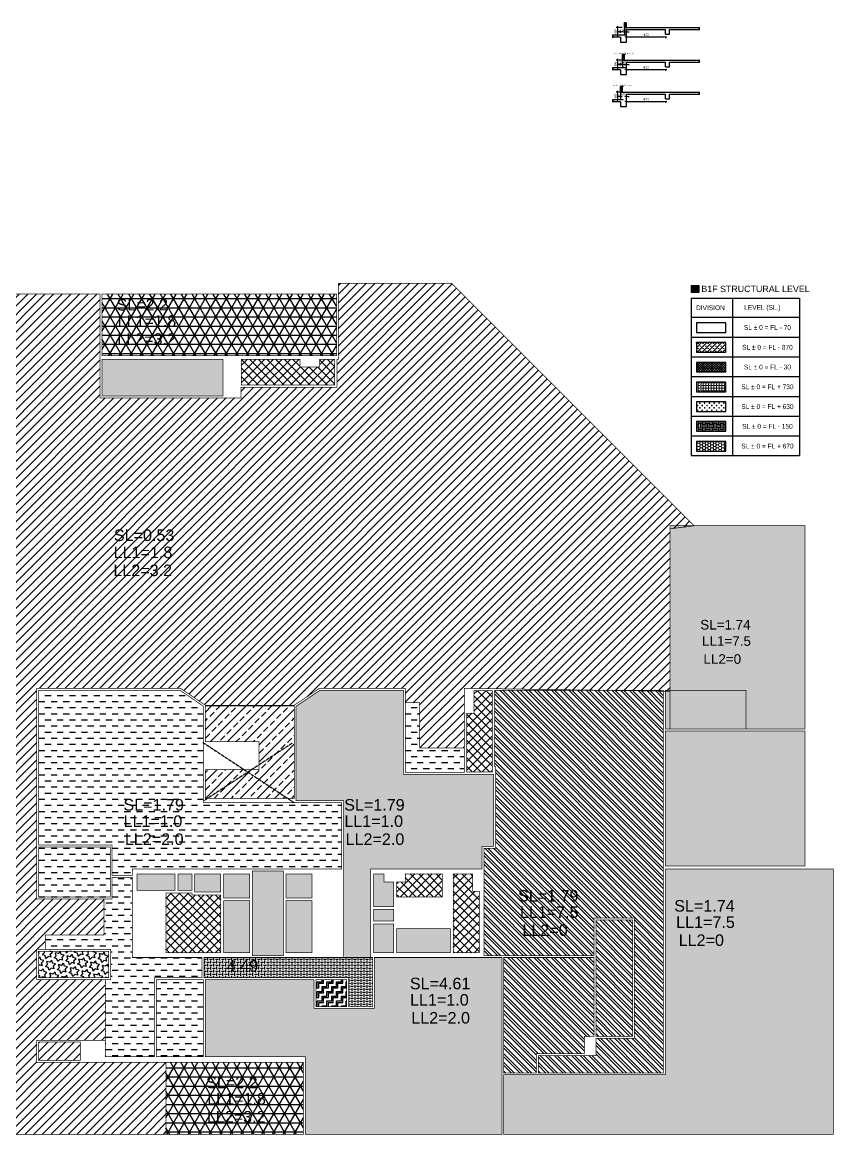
# Model space of a CAD drawing. Header units: millimetres. Extents: x -399213 to 265804, y -9748 to 250638.
# Drawn here: x 130259 to 214694, y 665 to 116370 of the extents above; entities that cross this region are included whole.
import ezdxf
from ezdxf.enums import TextEntityAlignment as Align

# ---------------------------------------------------------------- set-up
doc = ezdxf.new("R2010")
doc.units = ezdxf.units.MM
doc.header["$MEASUREMENT"] = 0
doc.set_wipeout_variables(frame=1)
doc.header["$PDMODE"] = 1
doc.linetypes.add('DASHED', pattern=[19.05, 12.7, -6.35])
for name, color, linetype, lineweight in [('$0$NDC_S_THIN LINE', 7, 'Continuous', 20), ('NDC_FRAME', 7, 'Continuous', 20), ('NDC_S_DIM', 1, 'Continuous', 15), ('NDC_S_VN TEXT', 7, 'Continuous', 20)]:
    doc.layers.add(name, color=color, linetype=linetype, lineweight=lineweight)
doc.layers.add('2020-08-28', color=230, linetype='Continuous', plot=False)
for name, color, linetype in [('2020-11-30 check kien tr va ket cau', 230, 'Continuous'), ('A-SYM', 7, 'Continuous'), ('FOOTING BOTTOM LEVEL$0$@ SL+100 EL-1.3', 11, 'Continuous'), ('FOOTING BOTTOM LEVEL$0$@ SL+300 EL-1.1', 41, 'Continuous')]:
    doc.layers.add(name, color=color, linetype=linetype)
doc.layers.add('F_fire compartment', color=7, linetype='DASHED', true_color=0x0000c2)
doc.styles.add('FOOTING BOTTOM LEVEL$0$AREA MENSURATION$0$Style-Arial', font='arial.ttf')
doc.styles.add('NDC_ARIAL', font='arial.ttf', dxfattribs={"width": 0.85})
doc.styles.add('NDC_DIM', font='', dxfattribs={"width": 0.75})
doc.styles.get("Standard").update_dxf_attribs({"font": 'arial.ttf'})
doc.styles.get('NDC_DIM').set_extended_font_data('Dotum')
doc.dimstyles.new('NDC_dim_100', dxfattribs={"dimscale": 100, "dimtxt": 2.2, "dimasz": 1.5, "dimexe": 1.5, "dimexo": 2.5, "dimgap": 1, "dimtad": 1, "dimdec": 0, "dimzin": 0, "dimdsep": 46, "dimtxsty": 'NDC_DIM', "dimblk": 'DIMMARK', "dimcen": 0.09, "dimdle": 1.2, "dimclrd": 1, "dimclre": 1, "dimclrt": 3, "dimadec": 0, "dimazin": 0, "dimtfac": 1, "dimtdec": 0, "dimtix": 1, "dimtofl": 0, "dimtmove": 0, "dimatfit": 3, "dimfxl": 0, "dimtolj": 1, "dimtzin": 0, "dimarcsym": 0})
pattern_1 = [(45, (-645889.44, -28571.2), (-449.0128, 449.0128), [])]
pattern_2 = [(0, (-645889.44, -28571.2), (635, 635), [635, -635])]

# ---------------------------------------------------------------- blocks, each defined once
blk = doc.blocks.new('DIMMARK')
at = {"layer": 'NDC_S_DIM', "color": 1}
blk.add_line((-1.5, 0), (1, 0), dxfattribs=at)
at = {"layer": 'NDC_S_DIM', "color": 2, "const_width": 0.1}
blk.add_lwpolyline([(-0.42, -0.42), (0.42, 0.42)], dxfattribs=at)
blk = doc.blocks.new('*D228')
at = {"color": 1, "lineweight": -2, "transparency": 16777216}
for p, q in [((192364, 115371), (192214, 115371)), ((192514, 115263), (192514, 115521)), ((192914, 115263), (192914, 115521)), ((193064, 115371), (193214, 115371))]:
    blk.add_line(p, q, dxfattribs=at)
at = {"layer": 'Defpoints', "color": 0, "transparency": 16777216}
for p in [(192514, 115013), (192914, 115371), (192914, 115013)]:
    blk.add_point(p, dxfattribs=at)
at = {"color": 1, "lineweight": -2, "transparency": 16777216, "xscale": 150, "yscale": 150, "zscale": 150}
blk.add_blockref('DIMMARK', (192514, 115371), dxfattribs=at)
at = {"color": 1, "lineweight": -2, "transparency": 16777216, "xscale": 150, "yscale": 150, "zscale": 150, "rotation": 180}
blk.add_blockref('DIMMARK', (192914, 115371), dxfattribs=at)
at = {"color": 3, "transparency": 16777216, "insert": (192714, 115581), "char_height": 220, "attachment_point": 5, "style": 'NDC_DIM'}
blk.add_mtext('\\A1;400', dxfattribs=at)
blk = doc.blocks.new('*D229')
at = {"color": 1, "lineweight": -2, "transparency": 16777216}
for p, q in [((192764, 115371), (192614, 115371)), ((192914, 115263), (192914, 115521)), ((193114, 115263), (193114, 115521)), ((193264, 115371), (193414, 115371))]:
    blk.add_line(p, q, dxfattribs=at)
at = {"layer": 'Defpoints', "color": 0, "transparency": 16777216}
for p in [(192914, 115013), (193114, 115371), (193114, 115013)]:
    blk.add_point(p, dxfattribs=at)
at = {"color": 1, "lineweight": -2, "transparency": 16777216, "xscale": 150, "yscale": 150, "zscale": 150}
blk.add_blockref('DIMMARK', (192914, 115371), dxfattribs=at)
at = {"color": 1, "lineweight": -2, "transparency": 16777216, "xscale": 150, "yscale": 150, "zscale": 150, "rotation": 180}
blk.add_blockref('DIMMARK', (193114, 115371), dxfattribs=at)
at = {"color": 3, "transparency": 16777216, "insert": (193014, 115581), "char_height": 220, "attachment_point": 5, "style": 'NDC_DIM'}
blk.add_mtext('\\A1;200', dxfattribs=at)
blk = doc.blocks.new('*D230')
at = {"color": 1, "lineweight": -2, "transparency": 16777216}
for p, q in [((192664, 115813), (192049, 115813)), ((192664, 115013), (192049, 115013)), ((192199, 115663), (192199, 115163))]:
    blk.add_line(p, q, dxfattribs=at)
at = {"layer": 'Defpoints', "color": 0, "transparency": 16777216}
for p in [(192914, 115813), (192199, 115013), (192914, 115013)]:
    blk.add_point(p, dxfattribs=at)
at = {"color": 1, "lineweight": -2, "transparency": 16777216, "xscale": 150, "yscale": 150, "zscale": 150}
for p, rotation in [((192199, 115813), 90), ((192199, 115013), 270)]:
    blk.add_blockref('DIMMARK', p, dxfattribs=dict(at, rotation=rotation))
at = {"color": 3, "transparency": 16777216, "insert": (191989, 115413), "char_height": 220, "attachment_point": 5, "rotation": 90, "style": 'NDC_DIM'}
blk.add_mtext('\\A1;800', dxfattribs=at)
blk = doc.blocks.new('*D231')
at = {"color": 1, "lineweight": -2, "transparency": 16777216}
for p, q in [((193114, 114849), (193114, 114699)), ((193264, 114849), (197039, 114849)), ((197189, 114863), (197189, 114699))]:
    blk.add_line(p, q, dxfattribs=at)
at = {"layer": 'Defpoints', "color": 0, "transparency": 16777216}
for p in [(193114, 115013), (197189, 115113), (197189, 114849)]:
    blk.add_point(p, dxfattribs=at)
at = {"color": 1, "lineweight": -2, "transparency": 16777216, "xscale": 150, "yscale": 150, "zscale": 150, "rotation": 180}
blk.add_blockref('DIMMARK', (193114, 114849), dxfattribs=at)
at = {"color": 1, "lineweight": -2, "transparency": 16777216, "xscale": 150, "yscale": 150, "zscale": 150}
blk.add_blockref('DIMMARK', (197189, 114849), dxfattribs=at)
at = {"color": 3, "transparency": 16777216, "insert": (195151, 115059), "char_height": 220, "attachment_point": 5, "style": 'NDC_DIM'}
blk.add_mtext('\\A1;4075', dxfattribs=at)
blk = doc.blocks.new('*D232')
at = {"color": 1, "lineweight": -2, "transparency": 16777216}
for p, q in [((192364, 111979), (192214, 111979)), ((192514, 111871), (192514, 112129)), ((192714, 111871), (192714, 112129)), ((192864, 111979), (193014, 111979))]:
    blk.add_line(p, q, dxfattribs=at)
at = {"layer": 'Defpoints', "color": 0, "transparency": 16777216}
for p in [(192514, 111621), (192714, 111979), (192714, 111621)]:
    blk.add_point(p, dxfattribs=at)
at = {"color": 1, "lineweight": -2, "transparency": 16777216, "xscale": 150, "yscale": 150, "zscale": 150}
blk.add_blockref('DIMMARK', (192514, 111979), dxfattribs=at)
at = {"color": 1, "lineweight": -2, "transparency": 16777216, "xscale": 150, "yscale": 150, "zscale": 150, "rotation": 180}
blk.add_blockref('DIMMARK', (192714, 111979), dxfattribs=at)
at = {"color": 3, "transparency": 16777216, "insert": (192614, 112189), "char_height": 220, "attachment_point": 5, "style": 'NDC_DIM'}
blk.add_mtext('\\A1;200', dxfattribs=at)
blk = doc.blocks.new('*D233')
at = {"color": 1, "lineweight": -2, "transparency": 16777216}
for p, q in [((192564, 111979), (192414, 111979)), ((192714, 111871), (192714, 112129)), ((193114, 111871), (193114, 112129)), ((193264, 111979), (193414, 111979))]:
    blk.add_line(p, q, dxfattribs=at)
at = {"layer": 'Defpoints', "color": 0, "transparency": 16777216}
for p in [(192714, 111621), (193114, 111979), (193114, 111621)]:
    blk.add_point(p, dxfattribs=at)
at = {"color": 1, "lineweight": -2, "transparency": 16777216, "xscale": 150, "yscale": 150, "zscale": 150}
blk.add_blockref('DIMMARK', (192714, 111979), dxfattribs=at)
at = {"color": 1, "lineweight": -2, "transparency": 16777216, "xscale": 150, "yscale": 150, "zscale": 150, "rotation": 180}
blk.add_blockref('DIMMARK', (193114, 111979), dxfattribs=at)
at = {"color": 3, "transparency": 16777216, "insert": (192914, 112189), "char_height": 220, "attachment_point": 5, "style": 'NDC_DIM'}
blk.add_mtext('\\A1;400', dxfattribs=at)
blk = doc.blocks.new('*D234')
at = {"color": 1, "lineweight": -2, "transparency": 16777216}
for p, q in [((192664, 112421), (192049, 112421)), ((192199, 112271), (192199, 111771)), ((192799, 111621), (192049, 111621))]:
    blk.add_line(p, q, dxfattribs=at)
at = {"layer": 'Defpoints', "color": 0, "transparency": 16777216}
for p in [(192914, 112421), (192199, 111621), (193114, 111621)]:
    blk.add_point(p, dxfattribs=at)
at = {"color": 1, "lineweight": -2, "transparency": 16777216, "xscale": 150, "yscale": 150, "zscale": 150}
for p, rotation in [((192199, 112421), 90), ((192199, 111621), 270)]:
    blk.add_blockref('DIMMARK', p, dxfattribs=dict(at, rotation=rotation))
at = {"color": 3, "transparency": 16777216, "insert": (191989, 112021), "char_height": 220, "attachment_point": 5, "rotation": 90, "style": 'NDC_DIM'}
blk.add_mtext('\\A1;800', dxfattribs=at)
blk = doc.blocks.new('*D235')
at = {"color": 1, "lineweight": -2, "transparency": 16777216}
for p, q in [((193114, 111457), (193114, 111307)), ((193264, 111457), (197039, 111457)), ((197189, 111471), (197189, 111307))]:
    blk.add_line(p, q, dxfattribs=at)
at = {"layer": 'Defpoints', "color": 0, "transparency": 16777216}
for p in [(193114, 111621), (197189, 111721), (197189, 111457)]:
    blk.add_point(p, dxfattribs=at)
at = {"color": 1, "lineweight": -2, "transparency": 16777216, "xscale": 150, "yscale": 150, "zscale": 150, "rotation": 180}
blk.add_blockref('DIMMARK', (193114, 111457), dxfattribs=at)
at = {"color": 1, "lineweight": -2, "transparency": 16777216, "xscale": 150, "yscale": 150, "zscale": 150}
blk.add_blockref('DIMMARK', (197189, 111457), dxfattribs=at)
at = {"color": 3, "transparency": 16777216, "insert": (195151, 111667), "char_height": 220, "attachment_point": 5, "style": 'NDC_DIM'}
blk.add_mtext('\\A1;4075', dxfattribs=at)
blk = doc.blocks.new('*D236')
at = {"color": 1, "lineweight": -2, "transparency": 16777216}
for p, q in [((192514, 108553), (192514, 108810)), ((193114, 108553), (193114, 108810)), ((192364, 108660), (192214, 108660)), ((193264, 108660), (193414, 108660))]:
    blk.add_line(p, q, dxfattribs=at)
at = {"layer": 'Defpoints', "color": 0, "transparency": 16777216}
for p in [(192514, 108303), (193114, 108660), (193114, 108303)]:
    blk.add_point(p, dxfattribs=at)
at = {"color": 1, "lineweight": -2, "transparency": 16777216, "xscale": 150, "yscale": 150, "zscale": 150}
blk.add_blockref('DIMMARK', (192514, 108660), dxfattribs=at)
at = {"color": 1, "lineweight": -2, "transparency": 16777216, "xscale": 150, "yscale": 150, "zscale": 150, "rotation": 180}
blk.add_blockref('DIMMARK', (193114, 108660), dxfattribs=at)
at = {"color": 3, "transparency": 16777216, "insert": (192814, 108870), "char_height": 220, "attachment_point": 5, "style": 'NDC_DIM'}
blk.add_mtext('\\A1;600', dxfattribs=at)
blk = doc.blocks.new('*D237')
at = {"color": 1, "lineweight": -2, "transparency": 16777216}
for p, q in [((192464, 109103), (192049, 109103)), ((192199, 108953), (192199, 108453)), ((192799, 108303), (192049, 108303))]:
    blk.add_line(p, q, dxfattribs=at)
at = {"layer": 'Defpoints', "color": 0, "transparency": 16777216}
for p in [(192714, 109103), (192199, 108303), (193114, 108303)]:
    blk.add_point(p, dxfattribs=at)
at = {"color": 1, "lineweight": -2, "transparency": 16777216, "xscale": 150, "yscale": 150, "zscale": 150}
for p, rotation in [((192199, 109103), 90), ((192199, 108303), 270)]:
    blk.add_blockref('DIMMARK', p, dxfattribs=dict(at, rotation=rotation))
at = {"color": 3, "transparency": 16777216, "insert": (191989, 108703), "char_height": 220, "attachment_point": 5, "rotation": 90, "style": 'NDC_DIM'}
blk.add_mtext('\\A1;800', dxfattribs=at)
blk = doc.blocks.new('*D238')
at = {"color": 1, "lineweight": -2, "transparency": 16777216}
for p, q in [((193114, 108139), (193114, 107989)), ((193264, 108139), (197039, 108139)), ((197189, 108153), (197189, 107989))]:
    blk.add_line(p, q, dxfattribs=at)
at = {"layer": 'Defpoints', "color": 0, "transparency": 16777216}
for p in [(193114, 108303), (197189, 108403), (197189, 108139)]:
    blk.add_point(p, dxfattribs=at)
at = {"color": 1, "lineweight": -2, "transparency": 16777216, "xscale": 150, "yscale": 150, "zscale": 150, "rotation": 180}
blk.add_blockref('DIMMARK', (193114, 108139), dxfattribs=at)
at = {"color": 1, "lineweight": -2, "transparency": 16777216, "xscale": 150, "yscale": 150, "zscale": 150}
blk.add_blockref('DIMMARK', (197189, 108139), dxfattribs=at)
at = {"color": 3, "transparency": 16777216, "insert": (195151, 108349), "char_height": 220, "attachment_point": 5, "style": 'NDC_DIM'}
blk.add_mtext('\\A1;4075', dxfattribs=at)
blk = doc.blocks.new('A$C90a3c7d7')
for s, p in [('SL=0.53', (3146, 600)), ('LL1=1.8', (3030, -1178)), ('LL2=3.2', (2997, -3051))]:
    blk.add_text(s, height=1200).set_placement(p, align=Align.MIDDLE_CENTER)
blk = doc.blocks.new('A$C07ad1661')
for s, p in [('SL=1.79', (1373, 3200)), ('LL1=7.5', (1480, 1504)), ('LL2=0', (1046, -370))]:
    blk.add_text(s, height=1200).set_placement(p, align=Align.MIDDLE_CENTER)

msp = doc.modelspace()

# ---------------------------------------------------------------- hatches: boundary and pattern name
at = {"layer": '$0$NDC_S_THIN LINE', "ltscale": 100}
h = msp.add_hatch(color=251, dxfattribs=at)
h.dxf.hatch_style = 1
h.paths.add_polyline_path([(200651.3, 88999), (199881.2, 88999), (199881.2, 88266.7), (200651.3, 88266.7)])
h = msp.add_hatch()
h.set_pattern_fill('ANSI31', color=9, scale=300)
h.set_pattern_definition([(45, (193004.723, 114895.27), (-26.5165, 26.5165), [])])
h.paths.add_polyline_path([(192914, 115813.3), (193114, 115813.3), (193114, 116313), (193043, 116313), (193043, 116260.3), (192987.6, 116369.7), (192987.6, 116313), (192914, 116313)])
h = msp.add_hatch()
h.set_pattern_fill('ANSI31', color=9, scale=300)
h.set_pattern_definition([(45, (192804.723, 111502.994), (-26.5165, 26.5165), [])])
h.paths.add_polyline_path([(192714, 112421), (192914, 112421), (192914, 112920.7), (192843, 112920.7), (192843, 112868.1), (192787.6, 112977.4), (192787.6, 112920.7), (192714, 112920.7)])
h = msp.add_hatch()
h.set_pattern_fill('ANSI31', color=9, scale=300)
h.set_pattern_definition([(45, (192604.723, 108184.697), (-26.5165, 26.5165), [])])
h.paths.add_polyline_path([(192514, 109102.7), (192714, 109102.7), (192714, 109602.4), (192643, 109602.4), (192643, 109549.8), (192587.6, 109659.1), (192587.6, 109602.4), (192514, 109602.4)])
h = msp.add_hatch()
h.set_pattern_fill('ANSI35', color=256, scale=100)
h.set_pattern_definition([(45, (-645889.44, -28571.2), (-449.0128, 449.0128), []), (45, (-645440.4, -28571.2), (-449.0128, 449.0128), [793.75, -158.75, 0, -158.75])])
h.paths.add_polyline_path([(44659.4, 57900), (47859.4, 57900), (47859.4, 52300), (44659.4, 52300)])
h.paths.add_polyline_path([(69209.4, 54000), (72759.4, 54000), (72759.4, 52300), (69209.4, 52300)])
h.paths.add_polyline_path([(166809.4, 24100), (168909.4, 24100), (168909.4, 22900), (166809.4, 22900)])
h.paths.add_polyline_path([(169209.4, 22100), (174809.4, 22100), (174809.4, 19600), (169209.4, 19600)])
h.paths.add_polyline_path([(157709.4, 27800), (160409.4, 27800), (160409.4, 25300), (157709.4, 25300)])
h.paths.add_polyline_path([(142209.4, 27800), (146159.4, 27800), (146159.4, 26100), (142209.4, 26100)])
h.paths.add_polyline_path([(35859.4, 63900), (38259.4, 63900), (38259.4, 52100), (35859.4, 52100)])
h.paths.add_polyline_path([(73259.4, 63900), (75659.4, 63900), (75659.4, 52100), (73259.4, 52100)])
h.paths.add_polyline_path([(84659.4, 53102.2), (84659.4, 54800), (81959.4, 54800), (81959.4, 51600), (83861.6, 51600), (83861.6, 53102.2)])
h.paths.add_polyline_path([(81959.4, 64400), (83861.6, 64400), (83861.6, 63300), (81959.4, 63300)])
h.paths.add_polyline_path([(146459.4, 27800), (147909.4, 27800), (147909.4, 26100), (146459.4, 26100)])
h.paths.add_polyline_path([(148209.4, 27800), (150909.4, 27800), (150909.4, 25900), (148209.4, 25900)])
h.paths.add_polyline_path([(151209.4, 25000), (153909.4, 25000), (153909.4, 19600), (151209.4, 19600)])
h.paths.add_polyline_path([(157709.4, 25000), (160409.4, 25000), (160409.4, 19600), (157709.4, 19600)])
h = msp.add_hatch()
h.set_pattern_fill('AR-HBONE', color=5, scale=4)
h.set_pattern_definition([(45, (-645889.44, -28571.2), (0, 574.7364), [1219.2, -406.4]), (135, (-645602.07, -28283.84), (6e-14, 574.7364), [1219.2, -406.4])])
h.paths.add_polyline_path([(151209.4, 27800), (153909.4, 27800), (153909.4, 25300), (151209.4, 25300)])
h.paths.add_polyline_path([(166809.4, 22600), (168909.4, 22600), (168909.4, 19600), (166809.4, 19600)])
h.paths.add_polyline_path([(44659.4, 63700), (47859.4, 63700), (47859.4, 61200), (44659.4, 61200)])
h.paths.add_polyline_path([(38759.4, 54000), (42309.4, 54000), (42309.4, 52300), (38759.4, 52300)])
h = msp.add_hatch()
h.set_pattern_fill('ANSI33', color=31, scale=200)
h.set_pattern_definition([(45, (-645889.4, -28571.2), (-898.0256, 898.0256), []), (45, (-644991.4, -28571.2), (-898.0256, 898.0256), [635, -317.5])])
h.paths.add_polyline_path([(149309.4, 38650), (149309.4, 35650), (158559.4, 35650), (158559.4, 45260.4), (149309.4, 45260.4), (149309.4, 41550), (154909.4, 41550), (154909.4, 38650)])
h = msp.add_hatch()
h.set_pattern_fill('STARS', color=5, scale=100, angle=45)
h.set_pattern_definition([(45, (-645889.44, -28571.2), (-388.8564, 388.8564), [317.5, -317.5]), (105, (-645889.44, -28571.2), (-531.18773, -142.33132), [317.5, -317.5]), (165, (-645971.6, -28264.5), (-142.33132, -531.18773), [317.5, -317.5])])
h.paths.add_polyline_path([(139259.4, 19750), (131959.4, 19750), (131959.4, 17000), (139259.4, 17000)])
at = {"true_color": 0xf7f281}
h = msp.add_hatch(dxfattribs=at)
h.set_pattern_fill('\\M+3B9CC\\M+3B2F4\\M+3B7B3\\M+3B9E6\\M+3C1F6\\M+3C6F7\\M+3C0E5', color=51, scale=5000)
h.set_pattern_definition([(0, (-645889.44, -28571.2), (312.5, 312.5), [312.5, -312.5]), (90, (-645733.2, -28414.96), (-312.5, 312.5), [312.5, -312.5])])
h.paths.add_polyline_path([(149159.4, 19100), (149159.4, 17000), (164209.4, 17000), (164209.4, 14000), (166709.4, 14000), (166709.4, 19100)])
h = msp.add_hatch()
h.set_pattern_fill('DOTS', color=256, scale=100)
h.set_pattern_definition([(0, (-645889.44, -28571.2), (79.375, 158.75), [0, -158.75])])
h.paths.add_polyline_path([(149309.4, 16800), (149309.4, 8800), (159709.4, 8800), (159709.4, 700), (180159.4, 700), (180159.4, 19100), (166909.4, 19100), (166909.4, 13800), (160609.4, 13800), (160609.4, 16800)])
at = {"true_color": 0xf27172}
h = msp.add_hatch(dxfattribs=at)
h.set_pattern_fill('\\M+3C3EB\\M+3BEE0\\M+3BECF', color=11, scale=5000)
h.set_pattern_definition([(0, (-645889.44, -28571.2), (500, 500), [500, -500]), (90, (-645389.44, -28571.2), (-500, 500), [500, -500]), (0, (-646039.44, -28421.2), (500, 500), [500, -500]), (90, (-645539.44, -28421.2), (-500, 500), [500, -500])])
h.paths.add_polyline_path([(160809.4, 16800), (164009.4, 16800), (164009.4, 14000), (160809.4, 14000)])
at = {"layer": 'A-SYM'}
h = msp.add_hatch(dxfattribs=at)
h.set_pattern_fill('STEEL', color=6, scale=200, angle=90)
h.set_pattern_definition([(135, (-645889.44, -28571.2), (-449.0128, -449.0128), []), (135, (-646206.94, -28571.2), (-449.0128, -449.0128), [])])
h.paths.add_polyline_path([(196959.4, 46900), (196959.4, 7100), (183959.4, 7100), (183969.4, 8900), (189959.4, 8900), (189959.4, 10700), (193959.4, 10700), (193959.4, 23200), (189759.4, 23200), (189759.4, 19300), (178309.4, 19300), (178309.4, 30450), (179509.4, 30450), (179509.4, 38950), (179409.4, 38950), (179409.4, 46900)])
h.paths.add_polyline_path([(4759.4, 37450), (34859.4, 37450), (34859.4, 25500), (4759.4, 25500)])
h.paths.add_polyline_path([(31759.4, 71200), (26259.4, 71200), (26259.4, 68200), (31759.4, 68200)])
h.paths.add_polyline_path([(26259.4, 68200), (23559.4, 68200), (23559.4, 47500), (26994.4, 47500), (26994.4, 45700), (20559.4, 45700), (20559.4, 71400), (15959.4, 71400), (15959.4, 76900), (20559.4, 76900), (20559.4, 81700), (23559.4, 81700), (23559.4, 71200), (23859.4, 71200), (26259.4, 71196.4)])
h.paths.add_polyline_path([(75559.4, 89200), (84064.7, 89200), (84064.7, 80900), (75559.4, 80900)])
h.paths.add_polyline_path([(91309.4, 89200), (95559.4, 89200), (95559.4, 80950), (91309.4, 80950)])
h.paths.add_polyline_path([(189959.4, 10900), (193759.4, 10900), (193759.4, 23000), (189959.4, 23000)], flags=17)
h.paths.add_polyline_path([(180359.4, 7100), (183749.4, 7100), (183759.4, 9100), (188759.4, 9100), (188759.4, 10900), (189759.4, 10900), (189759.4, 19100), (180359.4, 19100)])
h.paths.add_polyline_path([(-1340.6, 28500), (1359.4, 28500), (1359.4, 20050), (-1340.6, 20050)])
h = msp.add_hatch(dxfattribs=at)
h.set_pattern_fill('ANSI37', color=4, scale=200)
h.set_pattern_definition([(45, (-645889.44, -28571.2), (-449.0128, 449.0128), []), (135, (-645889.44, -28571.2), (-449.0128, -449.0128), [])])
h.paths.add_polyline_path([(-540.6, 10400), (-540.6, 12800), (-1340.6, 12800), (-1340.6, 18900), (1309.4, 18900), (1309.4, 10400)])
h.paths.add_polyline_path([(60859.4, 3350), (60859.4, 1500), (57459.4, 1500), (57459.4, 700), (51359.4, 700), (51359.4, 3350)])
h.paths.add_polyline_path([(38509.4, 35250), (35209.4, 35250), (35209.4, 45300), (38509.4, 45300)])
h.paths.add_polyline_path([(103559.4, 1500), (105959.4, 1500), (105959.4, 700), (112059.4, 700), (112059.4, 3350), (103559.4, 3350)])
h.paths.add_polyline_path([(177109.4, 27800), (177109.4, 25970), (177809.4, 25970), (177809.4, 19600), (175109.4, 19600), (175109.4, 27800)])
h.paths.add_polyline_path([(177259.4, 46850), (177259.4, 44500), (176509.4, 44500), (176509.4, 38400), (179159.4, 38400), (179159.4, 46850)])
h.paths.add_polyline_path([(121309.4, 57100), (116509.4, 57100), (116509.4, 64300), (127459.4, 64300), (127459.4, 59800), (121309.4, 59800)])
h.paths.add_polyline_path([(162759.4, 81300), (162759.4, 78650), (153059.4, 78650), (153059.4, 81300), (159159.4, 81300), (159159.4, 80500), (161209.4, 80500), (161209.4, 81300)])
h.paths.add_polyline_path([(86584.4, 80950), (86584.4, 83650), (85509.4, 83650), (85509.4, 89200), (88259.4, 89200), (88259.4, 80950)])
h.paths.add_polyline_path([(38759.4, 63700), (38759.4, 56300), (40559.4, 56300), (40559.4, 54300), (42609.4, 54300), (42609.4, 52300), (44359.4, 52300), (44359.4, 58200), (44859.4, 58200), (44859.4, 60900), (44359.4, 60900), (44359.4, 63700)])
h.paths.add_polyline_path([(72759.4, 63700), (67159.4, 63700), (67159.4, 52300), (68909.4, 52300), (68909.4, 54300), (70959.4, 54300), (70959.4, 56300), (72759.4, 56300)])
h.paths.add_polyline_path([(169209.4, 25400), (173959.4, 25400), (173959.4, 27800), (170109.4, 27800), (170109.4, 26950), (169209.4, 26950)])
h.paths.add_polyline_path([(15959.4, 89200), (15959.4, 84700), (23559.4, 84700), (23559.4, 89200)])
h.paths.add_polyline_path([(95409.4, 64300), (95409.4, 59800), (84959.4, 59800), (84959.4, 62900), (87409.4, 62900), (87409.4, 64300)])
h.paths.add_polyline_path([(150909.4, 19600), (145209.4, 19600), (145209.4, 25800), (147909.4, 25800), (147909.4, 25600), (150909.4, 25600)])
h = msp.add_hatch(dxfattribs=at)
h.set_pattern_fill('NET3', color=8, scale=300)
h.set_pattern_definition([(0, (-645889.4, -28571.2), (0, 952.5), []), (60, (-645889.4, -28571.2), (-824.8892, 476.25), []), (120, (-645889.4, -28571.2), (-824.8892, -476.25), [])])
h.paths.add_polyline_path([(112559.4, 38000), (120159.4, 38000), (120159.4, 14000), (112559.4, 14000)])
h.paths.add_polyline_path([(81559.4, 25100), (58459.4, 25100), (58459.4, 17300), (81559.4, 17300)])
h.paths.add_polyline_path([(103559.4, 88100.4), (125159.4, 88100.5), (125159.4, 81700.1), (103559.4, 81700)])
h.paths.add_polyline_path([(15959.4, 25100), (37459.4, 25100), (37459.4, 17300), (15959.4, 17300)])
h.paths.add_polyline_path([(145209.4, 8200), (159509.4, 8200), (159509.4, 700), (145209.4, 700)])
h.paths.add_polyline_path([(138559.5, 88100), (162959.4, 88100), (162959.4, 81700), (138559.5, 81700)])
h = msp.add_hatch(dxfattribs=at)
h.set_pattern_fill('ANSI31', color=1, scale=200)
h.set_pattern_definition(pattern_1)
h.paths.add_polyline_path([(131959.4, 8400), (136309.4, 8400), (136309.4, 10300), (131959.4, 10300)])
h.paths.add_polyline_path([(41659.4, 16900), (43859.4, 16900), (43859.4, 15400), (41659.4, 15400)])
h.paths.add_polyline_path([(126059.4, 81300), (128259.4, 81300), (128259.4, 79800), (126059.4, 79800)])
at = {"layer": 'A-SYM', "ltscale": 0.001}
h = msp.add_hatch(dxfattribs=at)
h.set_pattern_fill('DASH', scale=4000, angle=1)
h.paths.add_polyline_path([(169909.4, 38150), (179309.4, 38150), (179309.4, 30650), (178109.4, 30650), (178109.4, 28300), (166509.4, 28300), (166509.4, 19100), (163709.4, 19100), (163709.4, 35400), (158759.4, 35400), (158759.4, 45233.3), (161259.4, 46900), (169909.4, 46900)])
h.paths.add_polyline_path([(154209.4, 19300), (157409.4, 19300), (157409.4, 28100), (154209.4, 28100)])
h.paths.add_polyline_path([(167909.4, 26950), (167909.4, 27800), (166809.4, 27800), (166809.4, 24400), (168909.4, 24400), (168909.4, 26950)], flags=17)
h.paths.add_polyline_path([(32509.4, 44550), (34959.4, 44550), (34959.4, 40450), (32509.4, 40450)])
at = {"layer": 'A-SYM'}
h = msp.add_hatch(dxfattribs=at)
h.set_pattern_fill('DASH', scale=200)
h.set_pattern_definition(pattern_2)
h.paths.add_polyline_path([(131959.4, 30800), (131959.4, 46900), (146658.4, 46900), (149109.4, 45234.5), (149109.4, 35200), (163509.4, 35200), (163509.4, 28300), (141709.4, 28300), (141709.4, 27650), (139609.4, 27650), (139609.4, 30800)])
h = msp.add_hatch(dxfattribs=at)
h.set_pattern_fill('DASH', scale=200)
h.set_pattern_definition(pattern_2)
h.paths.add_polyline_path([(141709.4, 19100), (148959.4, 19100), (148959.4, 17000), (144009.4, 17000), (144009.4, 8800), (138909.4, 8800), (138909.4, 16800), (139459.4, 16800), (139459.4, 19950), (132659.4, 19950), (132659.4, 21450), (138759.4, 21450), (138759.4, 25200), (139609.4, 25200), (139609.4, 27450), (141709.4, 27450)])
h.paths.add_polyline_path([(170109.4, 45600), (170109.4, 38350), (176259.4, 38350), (176259.4, 40900), (171609.4, 40900), (171609.4, 45600)])
h.paths.add_polyline_path([(144209.4, 16800), (149109.4, 16800), (149109.4, 8800), (144209.4, 8800)])
h = msp.add_hatch(dxfattribs=at)
h.set_pattern_fill('DASH', scale=200)
h.set_pattern_definition(pattern_2)
h.paths.add_polyline_path([(139409.4, 25400), (131959.4, 25400), (131959.4, 30600), (139409.4, 30600)])

# ---------------------------------------------------------------- linework, layer by layer
for p, q in [((192914, 115813.3), (192914, 116313)), ((193114, 115813.3), (193114, 116313)), ((192714, 112421), (192714, 112920.7)), ((192914, 112421), (192914, 112920.7)), ((192514, 109102.7), (192514, 109602.4)), ((192714, 109102.7), (192714, 109602.4))]:
    msp.add_line(p, q)
for points in [[(192861.3, 116313), (192987.6, 116313), (192987.6, 116369.7), (193043, 116260.3), (193043, 116313), (193155, 116313)], [(200724, 115563.8), (200724, 115690.1), (200667.2, 115690.1), (200776.6, 115745.4), (200724, 115745.4), (200724, 115857.5)], [(191717, 114763.8), (191717, 114890.1), (191660.3, 114890.1), (191769.6, 114945.4), (191717, 114945.4), (191717, 115057.5)], [(192661.3, 112920.7), (192787.6, 112920.7), (192787.6, 112977.4), (192843, 112868.1), (192843, 112920.7), (192955, 112920.7)], [(200724, 112171.5), (200724, 112297.8), (200667.2, 112297.8), (200776.6, 112353.1), (200724, 112353.1), (200724, 112465.2)], [(191717, 111371.5), (191717, 111497.8), (191660.3, 111497.8), (191769.6, 111553.1), (191717, 111553.1), (191717, 111665.2)], [(192461.3, 109602.4), (192587.6, 109602.4), (192587.6, 109659.1), (192643, 109549.8), (192643, 109602.4), (192755, 109602.4)], [(200724, 108853.2), (200724, 108979.5), (200667.2, 108979.5), (200776.6, 109034.8), (200724, 109034.8), (200724, 109146.9)], [(191717, 108053.2), (191717, 108179.5), (191660.3, 108179.5), (191769.6, 108234.8), (191717, 108234.8), (191717, 108346.9)]]:
    msp.add_lwpolyline(points)
msp.add_lwpolyline([(199881.2, 88999), (200651.3, 88999), (200651.3, 88266.7), (199881.2, 88266.7)], close=True)
at = {"const_width": 70}
for points in [[(146459.4, 27800), (147909.4, 27800), (147909.4, 26100), (146459.4, 26100)], [(148209.4, 27800), (150909.4, 27800), (150909.4, 25900), (148209.4, 25900)], [(151209.4, 25000), (153909.4, 25000), (153909.4, 19600), (151209.4, 19600)], [(157709.4, 25000), (160409.4, 25000), (160409.4, 19600), (157709.4, 19600)]]:
    msp.add_lwpolyline(points, close=True, dxfattribs=at)
at = {"layer": '2020-11-30 check kien tr va ket cau', "color": 2}
for p, q in [((192914, 115813.3), (192914, 115013.3)), ((192914, 115813.3), (200724, 115813.3)), ((192514, 115013.3), (191717, 115013.3)), ((192514, 114813.3), (191717, 114813.3)), ((193114, 115013.3), (192514, 115013.3)), ((192514, 114813.3), (192514, 114313.3)), ((193114, 115013.3), (193114, 115613.3)), ((193114, 115613.3), (194678.7, 115613.3)), ((193114, 115613.3), (197189, 115613.3)), ((193114, 114313.3), (193114, 115013.3)), ((197189, 115113.3), (197189, 115613.3)), ((197189, 115113.3), (197589, 115113.3)), ((197589, 115113.3), (197589, 115613.3)), ((197589, 115613.3), (200724, 115613.3)), ((192514, 114313.3), (193114, 114313.3)), ((192714, 112421), (192714, 111621)), ((192714, 112421), (200724, 112421)), ((192514, 111621), (191717, 111621)), ((192514, 111421), (191717, 111421)), ((193114, 111621), (192514, 111621)), ((192514, 111421), (192514, 110921)), ((193114, 111621), (193114, 112221)), ((193114, 112221), (194678.7, 112221)), ((193114, 112221), (197189, 112221)), ((193114, 110921), (193114, 111621)), ((197189, 111721), (197189, 112221)), ((197189, 111721), (197589, 111721)), ((197589, 111721), (197589, 112221)), ((197589, 112221), (200724, 112221)), ((192514, 110921), (193114, 110921)), ((192514, 109102.7), (192514, 108302.7)), ((192514, 109102.7), (200724, 109102.7)), ((193114, 108302.7), (193114, 108902.7)), ((193114, 108902.7), (194678.7, 108902.7)), ((193114, 108902.7), (197189, 108902.7)), ((197189, 108402.7), (197189, 108902.7)), ((197589, 108402.7), (197589, 108902.7)), ((197589, 108902.7), (200724, 108902.7)), ((192514, 108302.7), (191717, 108302.7)), ((192514, 108102.7), (191717, 108102.7)), ((192514, 108102.7), (192514, 107602.7)), ((193114, 107602.7), (193114, 108302.7)), ((197189, 108402.7), (197589, 108402.7)), ((192514, 107602.7), (193114, 107602.7))]:
    msp.add_line(p, q, dxfattribs=at)
at = {"layer": '2020-11-30 check kien tr va ket cau'}
for p, q in [((192693.4, 113019.6), (192739.3, 113078.5)), ((193034.2, 113019.6), (192693.4, 113019.6)), ((192693.4, 113019.6), (192745.8, 112957.4)), ((192493.4, 109701.3), (192539.3, 109760.2)), ((192493.4, 109701.3), (192545.8, 109639.1)), ((192834.2, 109701.3), (192493.4, 109701.3))]:
    msp.add_line(p, q, dxfattribs=at)
at = {"layer": 'A-SYM', "const_width": 70}
for points in [[(138559.5, 88100), (162959.4, 88100), (162959.4, 81700), (138559.5, 81700)], [(151159.4, 81300), (138559.4, 81300), (138559.4, 77500), (151159.4, 77500)], [(162759.4, 81300), (162759.4, 78650), (153059.4, 78650), (153059.4, 81300), (159159.4, 81300), (159159.4, 80500), (161209.4, 80500), (161209.4, 81300)], [(197659.4, 64000), (197659.4, 42850), (211709.4, 42850), (211709.4, 64000)], [(131959.4, 30800), (131959.4, 46900), (146658.4, 46900), (149109.4, 45234.5), (149109.4, 35200), (163509.4, 35200), (163509.4, 28300), (141709.4, 28300), (141709.4, 27650), (139609.4, 27650), (139609.4, 30800)], [(169909.4, 38150), (179309.4, 38150), (179309.4, 30650), (178109.4, 30650), (178109.4, 28300), (166509.4, 28300), (166509.4, 19100), (163709.4, 19100), (163709.4, 35400), (158759.4, 35400), (158759.4, 45233.3), (161259.4, 46900), (169909.4, 46900)], [(177259.4, 46850), (177259.4, 44500), (176509.4, 44500), (176509.4, 38400), (179159.4, 38400), (179159.4, 46850)], [(196959.4, 46900), (196959.4, 7100), (183959.4, 7100), (183969.4, 8900), (189959.4, 8900), (189959.4, 10700), (193959.4, 10700), (193959.4, 23200), (189759.4, 23200), (189759.4, 19300), (178309.4, 19300), (178309.4, 30450), (179509.4, 30450), (179509.4, 38950), (179409.4, 38950), (179409.4, 46900)], [(197159.4, 42850), (205559.4, 42850), (205559.4, 46900), (197159.4, 46900)], [(149309.4, 38650), (149309.4, 35650), (158559.4, 35650), (158559.4, 45260.4), (149309.4, 45260.4), (149309.4, 41550), (154909.4, 41550), (154909.4, 38650)], [(170109.4, 45600), (170109.4, 38350), (176259.4, 38350), (176259.4, 40900), (171609.4, 40900), (171609.4, 45600)], [(197159.4, 42650), (211709.4, 42650), (211709.4, 28600), (197159.4, 28600)], [(139409.4, 25400), (131959.4, 25400), (131959.4, 30600), (139409.4, 30600)], [(142209.4, 27800), (146159.4, 27800), (146159.4, 26100), (142209.4, 26100)], [(151209.4, 27800), (153909.4, 27800), (153909.4, 25300), (151209.4, 25300)], [(154209.4, 19300), (157409.4, 19300), (157409.4, 28100), (154209.4, 28100)], [(157709.4, 27800), (160409.4, 27800), (160409.4, 25300), (157709.4, 25300)], [(167909.4, 26950), (167909.4, 27800), (166809.4, 27800), (166809.4, 24400), (168909.4, 24400), (168909.4, 26950)], [(169209.4, 25400), (173959.4, 25400), (173959.4, 27800), (170109.4, 27800), (170109.4, 26950), (169209.4, 26950)], [(177109.4, 27800), (177109.4, 25970), (177809.4, 25970), (177809.4, 19600), (175109.4, 19600), (175109.4, 27800)], [(180359.4, 700), (214659.4, 700), (214659.4, 28300), (197159.4, 28300), (197159.4, 6900), (180359.4, 6900)], [(141709.4, 19100), (148959.4, 19100), (148959.4, 17000), (144009.4, 17000), (144009.4, 8800), (138909.4, 8800), (138909.4, 16800), (139459.4, 16800), (139459.4, 19950), (132659.4, 19950), (132659.4, 21450), (138759.4, 21450), (138759.4, 25200), (139609.4, 25200), (139609.4, 27450), (141709.4, 27450)], [(150909.4, 19600), (145209.4, 19600), (145209.4, 25800), (147909.4, 25800), (147909.4, 25600), (150909.4, 25600)], [(166809.4, 24100), (168909.4, 24100), (168909.4, 22900), (166809.4, 22900)], [(166809.4, 22600), (168909.4, 22600), (168909.4, 19600), (166809.4, 19600)], [(169209.4, 22100), (174809.4, 22100), (174809.4, 19600), (169209.4, 19600)], [(189959.4, 10900), (193759.4, 10900), (193759.4, 23000), (189959.4, 23000)], [(139259.4, 19750), (131959.4, 19750), (131959.4, 17000), (139259.4, 17000)], [(149159.4, 19100), (149159.4, 17000), (164209.4, 17000), (164209.4, 14000), (166709.4, 14000), (166709.4, 19100)], [(149309.4, 16800), (149309.4, 8800), (159709.4, 8800), (159709.4, 700), (180159.4, 700), (180159.4, 19100), (166909.4, 19100), (166909.4, 13800), (160609.4, 13800), (160609.4, 16800)], [(180359.4, 7100), (183749.4, 7100), (183759.4, 9100), (188759.4, 9100), (188759.4, 10900), (189759.4, 10900), (189759.4, 19100), (180359.4, 19100)], [(144209.4, 16800), (149109.4, 16800), (149109.4, 8800), (144209.4, 8800)], [(160809.4, 16800), (164009.4, 16800), (164009.4, 14000), (160809.4, 14000)], [(131959.4, 8400), (136309.4, 8400), (136309.4, 10300), (131959.4, 10300)], [(145209.4, 8200), (159509.4, 8200), (159509.4, 700), (145209.4, 700)]]:
    msp.add_lwpolyline(points, close=True, dxfattribs=at)
at = {"layer": 'F_fire compartment', "color": 6, "ltscale": 2}
for p, q in [((149034.4, 41475), (158559.4, 35200)), ((158359.4, 41400), (149159.4, 35400))]:
    msp.add_line(p, q, dxfattribs=at)

# ---------------------------------------------------------------- block references
for name, p in [('A$C90a3c7d7', (139795.1, 62414)), ('A$C07ad1661', (183611.1, 22320.9))]:
    msp.add_blockref(name, p)

# ---------------------------------------------------------------- texts
at = {"style": 'FOOTING BOTTOM LEVEL$0$AREA MENSURATION$0$Style-Arial'}
msp.add_text('B1F STRUCTURAL LEVEL', height=660, dxfattribs=at).set_placement((200915, 88962.7), align=Align.TOP_LEFT)
for s, height, p in [('SL=2.2', 1200, (142747.9, 86993.2, 0)), ('LL1=1.8', 1200, (143234.9, 85296.7, 0)), ('LL2=3.2', 1200, (143202.7, 83423.4, 0)), ('SL=1.74', 1000, (203423.6, 53712.2)), ('LL1=7.5', 1000, (203531.1, 52015.7)), ('LL2=0', 1000, (203097.1, 50142.4)), ('SL=1.79', 1200, (143936.1, 34978.8)), ('SL=1.79', 1200, (143936.1, 34978.8)), ('SL=1.79', 1200, (166902.2, 34978.8)), ('SL=1.79', 1200, (166902.2, 34978.8)), ('LL1=1.0', 1200, (143860.4, 33282.3)), ('LL1=1.0', 1200, (143860.4, 33282.3)), ('LL1=1.0', 1200, (166826.5, 33282.3)), ('LL1=1.0', 1200, (166826.5, 33282.3)), ('LL2=2.0', 1200, (143991.9, 31409)), ('LL2=2.0', 1200, (143991.9, 31409)), ('LL2=2.0', 1200, (166958, 31409)), ('LL2=2.0', 1200, (166958, 31409)), ('SL=1.74', 1200, (201240.1, 24472.5)), ('LL1=7.5', 1200, (201347.6, 22776)), ('LL2=0', 1200, (200913.6, 20902.7)), ('4.49', 1200, (153177.7, 18227.8, 0)), ('SL=4.61', 1200, (173735.1, 16395.6)), ('LL1=1.0', 1200, (173659.4, 14699.1)), ('LL1=1.0', 1200, (173659.4, 14699.1)), ('LL2=2.0', 1200, (173791, 12825.8)), ('LL2=2.0', 1200, (173791, 12825.8)), ('SL=2.2', 1200, (152068.2, 6102.5)), ('LL1=1.8', 1200, (152555.2, 4406)), ('LL2=3.2', 1200, (152523, 2532.7))]:
    msp.add_text(s, height=height).set_placement(p, align=Align.MIDDLE_CENTER)
at = {"color": 3, "char_height": 110, "attachment_point": 5, "style": 'NDC_DIM'}
for s, insert in [('\\A1;{\\fArial|b0|i0|c0|p34;move brick wall 200mm to the left }', (192897.6, 113148.6)), ('\\A1;{\\fArial|b0|i0|c0|p34;move brick wall 400mm to the left }', (192697.6, 109830.3))]:
    msp.add_mtext(s, dxfattribs=dict(at, insert=insert))

# ---------------------------------------------------------------- dimensions: what is measured, and where the dimension line sits
for base, p1, p2, picture, middle in [((192198.9, 115013.3), (192914, 115813.3), (192914, 115013.3), '*D230', (191988.9, 115413.3)), ((192198.9, 111621), (192914, 112421), (193114, 111621), '*D234', (191988.9, 112021)), ((192198.9, 108302.7), (192714, 109102.7), (193114, 108302.7), '*D237', (191988.9, 108702.7))]:
    dim = msp.add_linear_dim(base=base, p1=p1, p2=p2, angle=90, dimstyle='NDC_dim_100')
    dim.commit()
    dim.dimension.update_dxf_attribs({"geometry": picture, "text_midpoint": middle})
for base, p1, p2, picture, middle in [((192914, 115371), (192514, 115013.3), (192914, 115013.3), '*D228', (192714, 115581)), ((193114, 115371), (192914, 115013.3), (193114, 115013.3), '*D229', (193014, 115581)), ((197189, 114849.2), (193114, 115013.3), (197189, 115113.3), '*D231', (195151.5, 115059.2)), ((192714, 111978.7), (192514, 111621), (192714, 111621), '*D232', (192614, 112188.7)), ((193114, 111978.7), (192714, 111621), (193114, 111621), '*D233', (192914, 112188.7)), ((197189, 111457), (193114, 111621), (197189, 111721), '*D235', (195151.5, 111667)), ((193114, 108660.4), (192514, 108302.7), (193114, 108302.7), '*D236', (192814, 108870.4)), ((197189, 108138.7), (193114, 108302.7), (197189, 108402.7), '*D238', (195151.5, 108348.7))]:
    dim = msp.add_linear_dim(base=base, p1=p1, p2=p2, dimstyle='NDC_dim_100')
    dim.commit()
    dim.dimension.update_dxf_attribs({"geometry": picture, "text_midpoint": middle})

# ---------------------------------------------------------------- wipeouts: each hides what was drawn before it
msp.add_wipeout([(199863.1, 87685.7), (211128.6, 87685.7), (211128.6, 67714.4), (199863.1, 67714.4)]).dxf.layer = '2020-08-28'

# ---------------------------------------------------------------- next in the draw order: hatches: boundary and pattern name
at = {"layer": 'A-SYM'}
h = msp.add_hatch(dxfattribs=at)
h.set_pattern_fill('DASH', scale=200)
h.set_pattern_definition(pattern_2)
h.paths.add_polyline_path([(-1340.6, 37450), (4559.4, 37450), (4559.4, 28700), (-1340.6, 28700)])
h.paths.add_polyline_path([(197159.4, 42850), (205559.4, 42850), (205559.4, 46900), (197159.4, 46900)])
h.paths.add_polyline_path([(32809.4, 71400), (23859.4, 71400), (23859.4, 89200), (32809.4, 89200)])
h = msp.add_hatch(dxfattribs=at)
h.set_pattern_fill('DASH', scale=200)
h.set_pattern_definition(pattern_2)
h.paths.add_polyline_path([(23559.4, 45500), (23559.4, 37650), (-1340.6, 37650), (-1340.6, 46950), (1509.4, 46950), (1509.4, 71200), (20359.4, 71200), (20359.4, 45500)])
h.paths.add_polyline_path([(180359.4, 700), (214659.4, 700), (214659.4, 28300), (197159.4, 28300), (197159.4, 6900), (180359.4, 6900)])
h.paths.add_polyline_path([(4759.4, 25100), (9959.4, 25100), (9959.4, 17300), (4759.4, 17300)])
h.paths.add_polyline_path([(197159.4, 42650), (211709.4, 42650), (211709.4, 28600), (197159.4, 28600)])
h.paths.add_polyline_path([(15759.4, 71400), (1509.4, 71400), (1509.4, 89200), (15659.4, 89200), (15659.4, 83500), (20359.4, 83500), (20359.4, 77100), (15759.4, 77100)])
h = msp.add_hatch(dxfattribs=at)
h.set_pattern_fill('ANSI31', color=1, scale=200)
h.set_pattern_definition(pattern_1)
h.paths.add_polyline_path([(116209.4, 64600), (116209.4, 56800), (121609.4, 56800), (121609.4, 59500), (128559.4, 59500), (128559.4, 64600)], flags=16)
h.paths.add_polyline_path([(112559.4, 38000), (120159.4, 38000), (120159.4, 14000), (112559.4, 14000)], flags=16)
h.paths.add_polyline_path([(95759.4, 89200), (103359.4, 89200), (103359.4, 81300), (125059.4, 81300), (125059.4, 79600), (128459.4, 79600), (128459.4, 81700), (125459.4, 81700), (125459.4, 88100), (138359.4, 88100), (138359.4, 77300), (153009.4, 77300), (153009.4, 78400), (163009.4, 78400), (163009.4, 81300), (163159.4, 81300), (163159.4, 89200), (174966.8, 89200), (200167.6, 64000), (197659.4, 63685), (197659.4, 46785), (176259.4, 47100), (176259.4, 40900), (171609.4, 40900), (171609.4, 45600), (170109.4, 45600), (170109.4, 47100), (161198.8, 47100), (158559.4, 45340.4), (149309.4, 45340.4), (146719.9, 47100), (131759.4, 47100), (131759.4, 25200), (138759.4, 25200), (138759.4, 21450), (132659.4, 21450), (132659.4, 19950), (131759.4, 19950), (131759.4, 16800), (138909.4, 16800), (138909.4, 10500), (131759.4, 10500), (131759.4, 8200), (145209.4, 8200), (145209.4, 700), (112309.4, 700), (112309.4, 3600), (95159.4, 3600), (95159.4, 5800), (85359.4, 5800), (85359.4, 700), (64009.4, 700), (64009.4, 3600), (39159.4, 3600), (39159.4, 700), (7559.4, 700), (7559.4, 10400), (1559.4, 10400), (1559.4, 17100), (15959.4, 17100), (15959.4, 16900), (40659.4, 16900), (40659.4, 15200), (44059.4, 15200), (44059.4, 17300), (37459.4, 17300), (37459.4, 25500), (35059.4, 25500), (35059.4, 35000), (38759.4, 35000), (38759.4, 38500), (42809.4, 38500), (42809.4, 35000), (62309.4, 35000), (62309.4, 25500), (58459.4, 25500), (58459.4, 16900), (90559.4, 16900), (90559.4, 59450), (95759.4, 59450), (95759.4, 65100), (94859.4, 65100), (94859.4, 71800), (95759.4, 71800)])
h = msp.add_hatch(dxfattribs=at)
h.set_pattern_fill('ANGLE', color=6, scale=100)
h.set_pattern_definition([(0, (-645889.44, -28571.2), (0, 698.5), [508, -190.5]), (90, (-645889.44, -28571.2), (-698.5, 4e-14), [508, -190.5])])
h.paths.add_polyline_path([(151159.4, 81300), (138559.4, 81300), (138559.4, 77500), (151159.4, 77500)])
h.paths.add_polyline_path([(85559.4, 5600), (94959.4, 5600), (94959.4, 700), (85559.4, 700)])
h.paths.add_polyline_path([(39359.4, 3390), (50009.4, 3390), (50009.4, 700), (39359.4, 700)])
h.paths.add_polyline_path([(1559.4, 10200), (7359.4, 10200), (7359.4, 700), (1559.4, 700)])
h.paths.add_polyline_path([(197659.4, 64000), (197659.4, 42850), (211709.4, 42850), (211709.4, 64000)])
at = {"layer": 'NDC_FRAME'}
h = msp.add_hatch(dxfattribs=at)
h.set_pattern_fill('SACNCR', color=8, scale=4000)
h.set_pattern_definition([(45, (-29052.68, 89582.45), (-265.16504, 265.16504), []), (45, (-28787.5, 89582.45), (-265.16504, 265.16504), [0, -375])])
h.paths.add_polyline_path([(203461.3, 83051.5), (200410.9, 83051.5), (200410.9, 82051.5), (203461.3, 82051.5)])
at = {"layer": 'NDC_S_DIM', "ltscale": 100}
h = msp.add_hatch(dxfattribs=at)
h.set_pattern_fill('ANSI37', color=251, scale=1500)
h.set_pattern_definition([(45, (-18591.86, -35473.31), (-132.58252, 132.58252), []), (135, (-18591.86, -35473.31), (-132.58252, -132.58252), [])])
h.paths.add_polyline_path([(203461.3, 80995.9), (200410.9, 80995.9), (200410.9, 79995.9), (203461.3, 79995.9)])
h = msp.add_hatch(dxfattribs=at)
h.set_pattern_fill('ANGLE', color=251, scale=1000)
h.set_pattern_definition([(0, (-29052.68, 89582.45), (0, 275), [200, -75]), (90, (-29052.68, 89582.45), (-275, 2e-14), [200, -75])])
h.paths.add_polyline_path([(203461.3, 78940.3), (200410.9, 78940.3), (200410.9, 77940.3), (203461.3, 77940.3)])
h = msp.add_hatch(dxfattribs=at)
h.set_pattern_fill('CROSS', color=251, scale=1000)
h.set_pattern_definition([(0, (-29052.68, 106009.14), (250, 250), [125, -375]), (90, (-28990.18, 105946.64), (-250, 250), [125, -375])])
h.paths.add_polyline_path([(203461.3, 76884.7), (200410.9, 76884.7), (200410.9, 75884.7), (203461.3, 75884.7)])
h = msp.add_hatch(dxfattribs=at)
h.set_pattern_fill('EARTH', color=251, scale=1500)
h.paths.add_polyline_path([(203461.3, 74829.2), (200410.9, 74829.2), (200410.9, 73829.2), (203461.3, 73829.2)])
h = msp.add_hatch(dxfattribs=at)
h.set_pattern_fill('HONEY', color=251, scale=1500)
h.paths.add_polyline_path([(203461.3, 72773.6), (200410.9, 72773.6), (200410.9, 71773.6), (203461.3, 71773.6)])

# ---------------------------------------------------------------- next in the draw order: linework, layer by layer
for p, q in [((199863.1, 87685.7), (211128.6, 87685.7)), ((199863.1, 87685.7), (199863.1, 71296.6)), ((204143, 87685.7), (204143, 71296.6)), ((211128.6, 87685.7), (211128.6, 71296.6)), ((199863.1, 85685.7), (211128.6, 85685.7)), ((199863.1, 83630.1), (211128.6, 83630.1)), ((199863.1, 81574.5), (211128.6, 81574.5)), ((199863.1, 79518.9), (211128.6, 79518.9)), ((199863.1, 77463.4), (211128.6, 77463.4)), ((199863.1, 75407.8), (211128.6, 75407.8)), ((199863.1, 73352.2), (211128.6, 73352.2)), ((199863.1, 71296.6), (211128.6, 71296.6))]:
    msp.add_line(p, q)
at = {"layer": 'A-SYM', "const_width": 70}
msp.add_lwpolyline([(125459.4, 88100), (138359.4, 88100), (138359.4, 77300), (153009.4, 77300), (153009.4, 78400), (163009.4, 78400), (163009.4, 81300), (163159.4, 81300), (163159.4, 89200), (174966.8, 89200), (200167.6, 64000), (197659.4, 63685), (197659.4, 46785), (176259.4, 47100), (176259.4, 40900), (171609.4, 40900), (171609.4, 45600), (170109.4, 45600), (170109.4, 47100), (161198.8, 47100), (158559.4, 45340.4), (149309.4, 45340.4), (146719.9, 47100), (131759.4, 47100), (131759.4, 25200), (138759.4, 25200), (138759.4, 21450), (132659.4, 21450), (132659.4, 19950), (131759.4, 19950), (131759.4, 16800), (138909.4, 16800), (138909.4, 10500), (131759.4, 10500), (131759.4, 8200), (145209.4, 8200), (145209.4, 700), (112309.4, 700)], dxfattribs=at)
at = {"layer": 'FOOTING BOTTOM LEVEL$0$@ SL+100 EL-1.3', "color": 7}
for points in [[(203461.3, 83051.5), (200410.9, 83051.5), (200410.9, 82051.5), (203461.3, 82051.5)], [(203461.3, 80995.9), (200410.9, 80995.9), (200410.9, 79995.9), (203461.3, 79995.9)], [(203461.3, 78940.3), (200410.9, 78940.3), (200410.9, 77940.3), (203461.3, 77940.3)], [(203461.3, 76884.7), (200410.9, 76884.7), (200410.9, 75884.7), (203461.3, 75884.7)], [(203461.3, 74829.2), (200410.9, 74829.2), (200410.9, 73829.2), (203461.3, 73829.2)], [(203461.3, 72773.6), (200410.9, 72773.6), (200410.9, 71773.6), (203461.3, 71773.6)]]:
    msp.add_lwpolyline(points, close=True, dxfattribs=at)
at = {"layer": 'FOOTING BOTTOM LEVEL$0$@ SL+300 EL-1.1', "color": 7}
msp.add_lwpolyline([(203461.3, 85107.1), (200410.9, 85107.1), (200410.9, 84107.1), (203461.3, 84107.1)], close=True, dxfattribs=at)

# ---------------------------------------------------------------- next in the draw order: texts
at = {"layer": 'NDC_S_VN TEXT', "style": 'NDC_ARIAL', "width": 0.85}
for s, p in [('DIVISION', (200373.8, 86925.3)), ('LEVEL (SL.)', (205380, 86960))]:
    msp.add_text(s, height=500, dxfattribs=at).set_placement(p, align=Align.TOP_LEFT)
for s, p in [('SL %%P 0 = FL - 70', (207793.7, 84374.7)), ('SL %%P 0 = FL - 870', (207793.7, 82319.1)), ('SL %%P 0 = FL - 30', (207793.7, 80263.5)), ('SL %%P 0 = FL + 730', (207793.7, 78207.9)), ('SL %%P 0 = FL + 630', (207793.7, 76152.3)), ('SL %%P 0 = FL - 150', (207793.7, 74096.8)), ('SL %%P 0 = FL + 670', (207793.7, 72041.2))]:
    msp.add_text(s, height=500, dxfattribs=at).set_placement(p, align=Align.CENTER)

doc.saveas('drawing.dxf')
